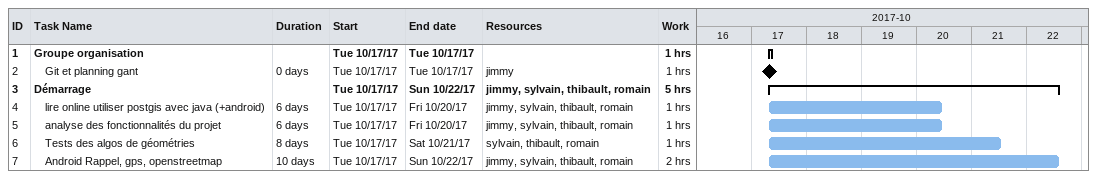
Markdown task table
| ID | Level | Task | Duration | Start | Finish | Resources | Work (h) |
|---|---|---|---|---|---|---|---|
| 1 | 1 | **Groupe organisation** |  | 2017-10-17 | 2017-10-17 |  | 1 |
| 2 | 2 | Git et planning gant | 0d | 2017-10-17 | 2017-10-17 | jimmy | 1 |
| 3 | 1 | **Démarrage** |  | 2017-10-17 | 2017-10-22 | jimmy, sylvain, thibault, romain | 5 |
| 4 | 2 | lire online utiliser postgis avec java (+android) | 6d | 2017-10-17 | 2017-10-20 | jimmy, sylvain, thibault, romain | 1 |
| 5 | 2 | analyse des fonctionnalités du projet | 6d | 2017-10-17 | 2017-10-20 | jimmy, sylvain, thibault, romain | 1 |
| 6 | 2 | Tests des algos de géométries | 8d | 2017-10-17 | 2017-10-21 | sylvain, thibault, romain | 1 |
| 7 | 2 | Android Rappel, gps, openstreetmap | 10d | 2017-10-17 | 2017-10-22 | jimmy, sylvain, thibault, romain | 2 |
